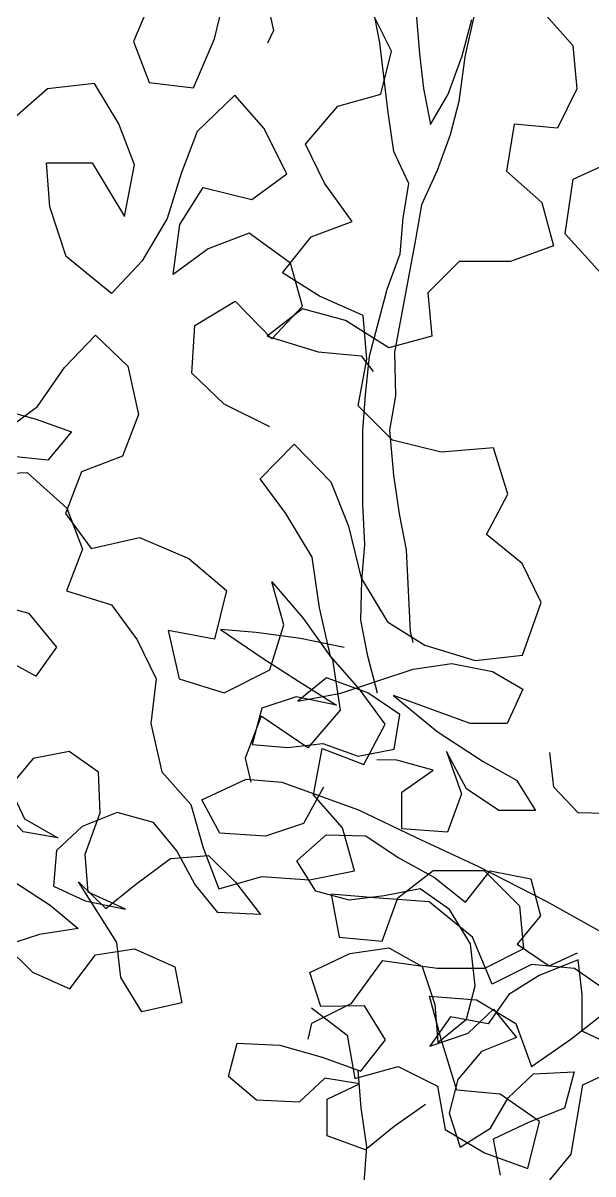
# Model space of a CAD drawing. Header units: millimetres. Extents: x 2622 to 2811, y 687 to 801.
# Drawn here: x 2711.1053 to 2711.2798, y 773.2859 to 773.6384 of the extents above; entities that cross this region are included whole.
import ezdxf

# ---------------------------------------------------------------- set-up
doc = ezdxf.new("R2010")
doc.units = ezdxf.units.MM
doc.layers.add('CHIOMA', color=94, linetype='Continuous')
doc.layers.add('tronco', color=36, linetype='Continuous')

msp = doc.modelspace()

# ---------------------------------------------------------------- linework, layer by layer
at = {"layer": 'CHIOMA'}
for p, q in [((2711.16394, 773.63364), (2711.16761, 773.6485)), ((2711.17873, 773.651), (2711.18207, 773.63617)), ((2711.14555, 773.64782), (2711.1392, 773.63275)), ((2711.21816, 773.62987), (2711.21112, 773.64387)), ((2711.26411, 773.64235), (2711.27373, 773.63154)), ((2711.18207, 773.63617), (2711.18023, 773.63225)), ((2711.1392, 773.63275), (2711.14398, 773.62019)), ((2711.15759, 773.61858), (2711.16394, 773.63364)), ((2711.27373, 773.63154), (2711.27495, 773.61832)), ((2711.2149, 773.61667), (2711.21816, 773.62987)), ((2711.12728, 773.61994), (2711.11285, 773.61825)), ((2711.13473, 773.60759), (2711.12728, 773.61994)), ((2711.14398, 773.62019), (2711.15759, 773.61858)), ((2711.11285, 773.61825), (2711.10278, 773.60936)), ((2711.17017, 773.61635), (2711.15865, 773.60518)), ((2711.17906, 773.60627), (2711.17017, 773.61635)), ((2711.20172, 773.61293), (2711.2149, 773.61667)), ((2711.27495, 773.61832), (2711.26895, 773.60629)), ((2711.19185, 773.60136), (2711.20172, 773.61293)), ((2711.13951, 773.59503), (2711.13473, 773.60759)), ((2711.18611, 773.59227), (2711.17906, 773.60627)), ((2711.25572, 773.60748), (2711.25333, 773.59306)), ((2711.26895, 773.60629), (2711.25572, 773.60748)), ((2711.15865, 773.60518), (2711.15374, 773.59239)), ((2711.19766, 773.58941), (2711.19185, 773.60136)), ((2711.1125, 773.59558), (2711.12652, 773.59561)), ((2711.11357, 773.58218), (2711.1125, 773.59558)), ((2711.12652, 773.59561), (2711.13646, 773.57915)), ((2711.27377, 773.59067), (2711.28699, 773.59669)), ((2711.13646, 773.57915), (2711.13951, 773.59503)), ((2711.15374, 773.59239), (2711.14945, 773.57857)), ((2711.17541, 773.58441), (2711.18611, 773.59227)), ((2711.25333, 773.59306), (2711.26416, 773.58345)), ((2711.15337, 773.57672), (2711.16055, 773.58808)), ((2711.16055, 773.58808), (2711.17541, 773.58441)), ((2711.20614, 773.57769), (2711.19766, 773.58941)), ((2711.27138, 773.57384), (2711.27377, 773.59067)), ((2711.11856, 773.56694), (2711.11357, 773.58218)), ((2711.26416, 773.58345), (2711.26778, 773.57023)), ((2711.14945, 773.57857), (2711.14186, 773.56556)), ((2711.19358, 773.57291), (2711.20614, 773.57769)), ((2711.15135, 773.56146), (2711.15337, 773.57672)), ((2711.17461, 773.5741), (2711.16205, 773.56932)), ((2711.18721, 773.56486), (2711.17461, 773.5741)), ((2711.18474, 773.56196), (2711.19358, 773.57291)), ((2711.28221, 773.56183), (2711.27138, 773.57384)), ((2711.1324, 773.55564), (2711.11856, 773.56694)), ((2711.16205, 773.56932), (2711.15135, 773.56146)), ((2711.26778, 773.57023), (2711.25456, 773.56541)), ((2711.14186, 773.56556), (2711.1324, 773.55564)), ((2711.19096, 773.55167), (2711.18721, 773.56486)), ((2711.23893, 773.5654), (2711.22933, 773.55577)), ((2711.25456, 773.56541), (2711.23893, 773.5654)), ((2711.1961, 773.55478), (2711.18474, 773.56196)), ((2711.15799, 773.54581), (2711.17034, 773.55327)), ((2711.17034, 773.55327), (2711.1815, 773.54175)), ((2711.20952, 773.54884), (2711.1961, 773.55478)), ((2711.22933, 773.55577), (2711.23054, 773.54255)), ((2711.19087, 773.55093), (2711.18006, 773.5425)), ((2711.1815, 773.54175), (2711.19096, 773.55167)), ((2711.20409, 773.54733), (2711.19087, 773.55093)), ((2711.157, 773.53117), (2711.15799, 773.54581)), ((2711.21732, 773.53893), (2711.20409, 773.54733)), ((2711.21058, 773.53544), (2711.20952, 773.54884)), ((2711.11803, 773.53292), (2711.12749, 773.54284)), ((2711.12749, 773.54284), (2711.13741, 773.53339)), ((2711.18006, 773.5425), (2711.19569, 773.53771)), ((2711.23054, 773.54255), (2711.21732, 773.53893)), ((2711.19569, 773.53771), (2711.20891, 773.53652)), ((2711.20794, 773.52121), (2711.21058, 773.53544)), ((2711.20891, 773.53652), (2711.21252, 773.53172)), ((2711.10982, 773.52094), (2711.11803, 773.53292)), ((2711.13741, 773.53339), (2711.14075, 773.51855)), ((2711.16692, 773.52172), (2711.157, 773.53117)), ((2711.18095, 773.51475), (2711.16692, 773.52172)), ((2711.21848, 773.51072), (2711.20794, 773.52121)), ((2711.09819, 773.52018), (2711.10937, 773.51715)), ((2711.09912, 773.51308), (2711.10982, 773.52094)), ((2711.14075, 773.51855), (2711.13583, 773.50576)), ((2711.10937, 773.51715), (2711.12021, 773.51321)), ((2711.12021, 773.51321), (2711.11299, 773.50458)), ((2711.23334, 773.50705), (2711.21848, 773.51072)), ((2711.17791, 773.49886), (2711.18839, 773.50941)), ((2711.18839, 773.50941), (2711.19955, 773.49789)), ((2711.24941, 773.50833), (2711.23334, 773.50705)), ((2711.25378, 773.49412), (2711.24941, 773.50833)), ((2711.11299, 773.50458), (2711.10116, 773.50581)), ((2711.13583, 773.50576), (2711.12327, 773.50098)), ((2711.09153, 773.50007), (2711.10657, 773.50073)), ((2711.10657, 773.50073), (2711.11877, 773.48984)), ((2711.12327, 773.50098), (2711.11836, 773.48819)), ((2711.18577, 773.48817), (2711.17791, 773.49886)), ((2711.19955, 773.49789), (2711.20495, 773.4843)), ((2711.24722, 773.48173), (2711.25378, 773.49412)), ((2711.11877, 773.48984), (2711.12354, 773.47728)), ((2711.11836, 773.48819), (2711.12622, 773.47749)), ((2711.19384, 773.47479), (2711.18577, 773.48817)), ((2711.20495, 773.4843), (2711.20891, 773.46844)), ((2711.12622, 773.47749), (2711.14105, 773.48083)), ((2711.14105, 773.48083), (2711.15612, 773.47448)), ((2711.25817, 773.4729), (2711.24722, 773.48173)), ((2711.12354, 773.47728), (2711.11863, 773.46448)), ((2711.15612, 773.47448), (2711.16769, 773.46462)), ((2711.19615, 773.45933), (2711.19384, 773.47479)), ((2711.26397, 773.46096), (2711.25817, 773.4729)), ((2711.20891, 773.46844), (2711.21698, 773.45506)), ((2711.18149, 773.46733), (2711.19101, 773.45623)), ((2711.18524, 773.45415), (2711.18149, 773.46733)), ((2711.11863, 773.46448), (2711.13245, 773.46019)), ((2711.16769, 773.46462), (2711.16402, 773.44976)), ((2711.10718, 773.45759), (2711.09691, 773.46029)), ((2711.11574, 773.44732), (2711.10718, 773.45759)), ((2711.13245, 773.46019), (2711.14031, 773.44949)), ((2711.19949, 773.4445), (2711.19615, 773.45933)), ((2711.25824, 773.44486), (2711.26397, 773.46096)), ((2711.18095, 773.44033), (2711.18524, 773.45415)), ((2711.19101, 773.45623), (2711.20011, 773.44347)), ((2711.21087, 773.44451), (2711.20873, 773.45551)), ((2711.21698, 773.45506), (2711.22834, 773.44788)), ((2711.14979, 773.45241), (2711.15313, 773.43757)), ((2711.16402, 773.44976), (2711.14979, 773.45241)), ((2711.16577, 773.45269), (2711.17892, 773.44383)), ((2711.17669, 773.4518), (2711.16577, 773.45269)), ((2711.19033, 773.44992), (2711.17669, 773.4518)), ((2711.22385, 773.45207), (2711.22467, 773.44871)), ((2711.10942, 773.43836), (2711.11574, 773.44732)), ((2711.14031, 773.44949), (2711.14612, 773.43755)), ((2711.20364, 773.44713), (2711.19033, 773.44992)), ((2711.22834, 773.44788), (2711.24381, 773.44318)), ((2711.09832, 773.44444), (2711.10942, 773.43836)), ((2711.17892, 773.44383), (2711.18968, 773.43685)), ((2711.20838, 773.43442), (2711.19949, 773.4445)), ((2711.21392, 773.43317), (2711.21087, 773.44451)), ((2711.24381, 773.44318), (2711.25824, 773.44486)), ((2711.16695, 773.43328), (2711.18095, 773.44033)), ((2711.20011, 773.44347), (2711.20242, 773.42802)), ((2711.21433, 773.43711), (2711.22476, 773.44049)), ((2711.22476, 773.44049), (2711.23667, 773.4423)), ((2711.23667, 773.4423), (2711.24908, 773.43985)), ((2711.14612, 773.43755), (2711.14451, 773.42394)), ((2711.15313, 773.43757), (2711.16695, 773.43328)), ((2711.19823, 773.43784), (2711.18952, 773.43077)), ((2711.18968, 773.43685), (2711.20135, 773.42955)), ((2711.21088, 773.43325), (2711.19823, 773.43784)), ((2711.20267, 773.43316), (2711.21433, 773.43711)), ((2711.24908, 773.43985), (2711.25837, 773.43443)), ((2711.18952, 773.43077), (2711.20267, 773.43316)), ((2711.21624, 773.42372), (2711.20838, 773.43442)), ((2711.22074, 773.4266), (2711.21088, 773.43325)), ((2711.25837, 773.43443), (2711.25353, 773.42391)), ((2711.18895, 773.43201), (2711.17851, 773.42863)), ((2711.20135, 773.42955), (2711.18895, 773.43201)), ((2711.21877, 773.43243), (2711.23217, 773.42143)), ((2711.24227, 773.42391), (2711.21877, 773.43243)), ((2711.17831, 773.4261), (2711.17339, 773.4133)), ((2711.17851, 773.42863), (2711.17548, 773.41746)), ((2711.19256, 773.41645), (2711.17831, 773.4261)), ((2711.20242, 773.42802), (2711.19256, 773.41645)), ((2711.21894, 773.416), (2711.22074, 773.4266)), ((2711.14451, 773.42394), (2711.14784, 773.40911)), ((2711.20968, 773.41134), (2711.21624, 773.42372)), ((2711.25353, 773.42391), (2711.24227, 773.42391)), ((2711.23217, 773.42143), (2711.24622, 773.41224)), ((2711.11945, 773.41528), (2711.10844, 773.41314)), ((2711.12841, 773.40896), (2711.11945, 773.41528)), ((2711.17548, 773.41746), (2711.18641, 773.41656)), ((2711.18641, 773.41656), (2711.19709, 773.4178)), ((2711.19425, 773.40202), (2711.19689, 773.41625)), ((2711.19689, 773.41625), (2711.20968, 773.41134)), ((2711.19709, 773.4178), (2711.20794, 773.41386)), ((2711.20794, 773.41386), (2711.21894, 773.416)), ((2711.10844, 773.41314), (2711.10122, 773.40451)), ((2711.17339, 773.4133), (2711.17506, 773.40589)), ((2711.21977, 773.41264), (2711.21369, 773.4128)), ((2711.23094, 773.4096), (2711.21977, 773.41264)), ((2711.23505, 773.41527), (2711.23957, 773.40238)), ((2711.24113, 773.40386), (2711.23505, 773.41527)), ((2711.24622, 773.41224), (2711.25641, 773.4065)), ((2711.26791, 773.40437), (2711.26668, 773.41505)), ((2711.12899, 773.39648), (2711.12841, 773.40896)), ((2711.14784, 773.40911), (2711.15673, 773.39903)), ((2711.22133, 773.40286), (2711.23094, 773.4096)), ((2711.16013, 773.40052), (2711.17368, 773.40686)), ((2711.17368, 773.40686), (2711.18461, 773.40596)), ((2711.18461, 773.40596), (2711.20811, 773.39743)), ((2711.25641, 773.4065), (2711.26225, 773.39722)), ((2711.10122, 773.40451), (2711.10583, 773.39466)), ((2711.19734, 773.40441), (2711.19127, 773.39331)), ((2711.20314, 773.39194), (2711.19425, 773.40202)), ((2711.22134, 773.3916), (2711.22133, 773.40286)), ((2711.23957, 773.40238), (2711.23531, 773.39063)), ((2711.251, 773.39721), (2711.24113, 773.40386)), ((2711.27531, 773.39657), (2711.26791, 773.40437)), ((2711.10542, 773.39071), (2711.09802, 773.39851)), ((2711.15673, 773.39903), (2711.16048, 773.38585)), ((2711.16564, 773.39034), (2711.16013, 773.40052)), ((2711.10583, 773.39466), (2711.11602, 773.38891)), ((2711.13417, 773.39664), (2711.12341, 773.39237)), ((2711.1244, 773.38382), (2711.12899, 773.39648)), ((2711.14534, 773.39361), (2711.13417, 773.39664)), ((2711.20811, 773.39743), (2711.22553, 773.38906)), ((2711.26225, 773.39722), (2711.251, 773.39721)), ((2711.28747, 773.39625), (2711.27531, 773.39657)), ((2711.11602, 773.38891), (2711.10542, 773.39071)), ((2711.12341, 773.39237), (2711.11561, 773.38497)), ((2711.15242, 773.38491), (2711.14534, 773.39361)), ((2711.19127, 773.39331), (2711.17961, 773.38936)), ((2711.20688, 773.37876), (2711.20314, 773.39194)), ((2711.23531, 773.39063), (2711.22134, 773.3916)), ((2711.17961, 773.38936), (2711.16564, 773.39034)), ((2711.18914, 773.38181), (2711.19817, 773.38978)), ((2711.19817, 773.38978), (2711.21033, 773.38946)), ((2711.21033, 773.38946), (2711.2202, 773.38281)), ((2711.22553, 773.38906), (2711.24476, 773.38004)), ((2711.11561, 773.38497), (2711.11471, 773.37404)), ((2711.12531, 773.37224), (2711.1244, 773.38382)), ((2711.15793, 773.37472), (2711.15242, 773.38491)), ((2711.16048, 773.38585), (2711.16526, 773.37329)), ((2711.13936, 773.3743), (2711.15053, 773.38252)), ((2711.15053, 773.38252), (2711.16211, 773.38343)), ((2711.16211, 773.38343), (2711.17041, 773.37531)), ((2711.19498, 773.37253), (2711.18914, 773.38181)), ((2711.2202, 773.38281), (2711.23129, 773.37674)), ((2711.24476, 773.38004), (2711.26547, 773.36945)), ((2711.16526, 773.37329), (2711.17844, 773.37703)), ((2711.17844, 773.37703), (2711.19308, 773.37604)), ((2711.19308, 773.37604), (2711.20688, 773.37876)), ((2711.22012, 773.37046), (2711.23093, 773.37889)), ((2711.23093, 773.37889), (2711.24656, 773.3789)), ((2711.23129, 773.37674), (2711.24083, 773.36919)), ((2711.24083, 773.36919), (2711.24838, 773.37872)), ((2711.24656, 773.3789), (2711.25739, 773.36809)), ((2711.24838, 773.37872), (2711.26078, 773.37627)), ((2711.10288, 773.37526), (2711.11365, 773.36829)), ((2711.11471, 773.37404), (2711.12433, 773.36953)), ((2711.12235, 773.37536), (2711.13066, 773.36723)), ((2711.13403, 773.3568), (2711.12235, 773.37536)), ((2711.13066, 773.36723), (2711.13936, 773.3743)), ((2711.165, 773.36602), (2711.15793, 773.37472)), ((2711.17041, 773.37531), (2711.17806, 773.36537)), ((2711.22694, 773.37321), (2711.21593, 773.37106)), ((2711.2359, 773.36688), (2711.22694, 773.37321)), ((2711.26078, 773.37627), (2711.26383, 773.36493)), ((2711.12433, 773.36953), (2711.13674, 773.36707)), ((2711.13674, 773.36707), (2711.12531, 773.37224)), ((2711.20525, 773.36982), (2711.19498, 773.37253)), ((2711.19969, 773.37165), (2711.2021, 773.35843)), ((2711.21291, 773.37046), (2711.19969, 773.37165)), ((2711.21593, 773.37106), (2711.20525, 773.36982)), ((2711.22974, 773.36927), (2711.21291, 773.37046)), ((2711.21533, 773.35724), (2711.22012, 773.37046)), ((2711.11365, 773.36829), (2711.12228, 773.36106)), ((2711.17806, 773.36537), (2711.165, 773.36602)), ((2711.24297, 773.35846), (2711.22974, 773.36927)), ((2711.24231, 773.35637), (2711.2359, 773.36688)), ((2711.25739, 773.36809), (2711.2586, 773.35487)), ((2711.26383, 773.36493), (2711.25661, 773.3563)), ((2711.11037, 773.35925), (2711.09994, 773.35587)), ((2711.12228, 773.36106), (2711.11037, 773.35925)), ((2711.09994, 773.35587), (2711.10824, 773.34775)), ((2711.13527, 773.34612), (2711.13403, 773.3568)), ((2711.2021, 773.35843), (2711.21533, 773.35724)), ((2711.2438, 773.34356), (2711.24231, 773.35637)), ((2711.249, 773.34405), (2711.24297, 773.35846)), ((2711.25661, 773.3563), (2711.26647, 773.34965)), ((2711.11966, 773.34258), (2711.12754, 773.35302)), ((2711.12754, 773.35302), (2711.13945, 773.35483)), ((2711.13945, 773.35483), (2711.15178, 773.34933)), ((2711.19311, 773.34763), (2711.20543, 773.35339)), ((2711.20543, 773.35339), (2711.21734, 773.35521)), ((2711.21734, 773.35521), (2711.22753, 773.34946)), ((2711.2586, 773.35487), (2711.24659, 773.34885)), ((2711.26647, 773.34965), (2711.27509, 773.35368)), ((2711.15178, 773.34933), (2711.15392, 773.33833)), ((2711.21533, 773.35123), (2711.20573, 773.338)), ((2711.23216, 773.34884), (2711.21533, 773.35123)), ((2711.22753, 773.34946), (2711.23148, 773.3378)), ((2711.24659, 773.34885), (2711.23216, 773.34884)), ((2711.26101, 773.35007), (2711.249, 773.34405)), ((2711.27423, 773.34888), (2711.26101, 773.35007)), ((2711.27534, 773.35155), (2711.26335, 773.34669)), ((2711.28626, 773.34047), (2711.27423, 773.34888)), ((2711.27658, 773.34087), (2711.27534, 773.35155)), ((2711.10824, 773.34775), (2711.11966, 773.34258)), ((2711.14168, 773.33561), (2711.13527, 773.34612)), ((2711.19648, 773.3372), (2711.19311, 773.34763)), ((2711.26335, 773.34669), (2711.25407, 773.34085)), ((2711.24109, 773.33329), (2711.2438, 773.34356)), ((2711.15392, 773.33833), (2711.14168, 773.33561)), ((2711.20573, 773.338), (2711.19372, 773.33198)), ((2711.22977, 773.34042), (2711.24419, 773.33923)), ((2711.23339, 773.3272), (2711.22977, 773.34042)), ((2711.23148, 773.3378), (2711.23239, 773.32622)), ((2711.24419, 773.33923), (2711.25622, 773.33203)), ((2711.25407, 773.34085), (2711.24775, 773.33189)), ((2711.27659, 773.32961), (2711.27658, 773.34087)), ((2711.19371, 773.33678), (2711.20454, 773.32838)), ((2711.20987, 773.33746), (2711.19648, 773.3372)), ((2711.21629, 773.32695), (2711.20987, 773.33746)), ((2711.24159, 773.32901), (2711.24939, 773.33641)), ((2711.24939, 773.33641), (2711.25646, 773.32771)), ((2711.27305, 773.32724), (2711.28386, 773.33566)), ((2711.19372, 773.33198), (2711.19252, 773.32717)), ((2711.23625, 773.33402), (2711.22993, 773.32506)), ((2711.23239, 773.32622), (2711.24109, 773.33329)), ((2711.24775, 773.33189), (2711.23625, 773.33402)), ((2711.25622, 773.33203), (2711.26104, 773.31881)), ((2711.20454, 773.32838), (2711.20695, 773.31516)), ((2711.22993, 773.32506), (2711.24159, 773.32901)), ((2711.23821, 773.31158), (2711.23339, 773.3272)), ((2711.25646, 773.32771), (2711.2457, 773.32343)), ((2711.26104, 773.31881), (2711.27305, 773.32724)), ((2711.2862, 773.3251), (2711.27659, 773.32961)), ((2711.16823, 773.31574), (2711.17094, 773.32601)), ((2711.17094, 773.32601), (2711.184, 773.32536)), ((2711.184, 773.32536), (2711.19698, 773.32168)), ((2711.20873, 773.31741), (2711.21629, 773.32695)), ((2711.19698, 773.32168), (2711.20873, 773.31741)), ((2711.2457, 773.32343), (2711.23848, 773.3148)), ((2711.20695, 773.31516), (2711.22017, 773.31878)), ((2711.20783, 773.31774), (2711.20874, 773.30615)), ((2711.22017, 773.31878), (2711.2322, 773.31278)), ((2711.25384, 773.30922), (2711.26164, 773.31662)), ((2711.26164, 773.31662), (2711.27413, 773.3172)), ((2711.27413, 773.3172), (2711.2711, 773.30603)), ((2711.27676, 773.31318), (2711.28662, 773.31779)), ((2711.17686, 773.30852), (2711.16823, 773.31574)), ((2711.19773, 773.31527), (2711.18993, 773.30787)), ((2711.20833, 773.31347), (2711.19773, 773.31527)), ((2711.19847, 773.30886), (2711.20833, 773.31347)), ((2711.23848, 773.3148), (2711.23577, 773.30453)), ((2711.27316, 773.29198), (2711.27676, 773.31318)), ((2711.2322, 773.31278), (2711.23461, 773.29956)), ((2711.25143, 773.31039), (2711.23821, 773.31158)), ((2711.26346, 773.30199), (2711.25143, 773.31039)), ((2711.18993, 773.30787), (2711.17686, 773.30852)), ((2711.19848, 773.2976), (2711.19847, 773.30886)), ((2711.20874, 773.30615), (2711.21056, 773.29424)), ((2711.22854, 773.30715), (2711.21893, 773.30041)), ((2711.24843, 773.29994), (2711.25384, 773.30922)), ((2711.2711, 773.30603), (2711.26034, 773.30175)), ((2711.23577, 773.30453), (2711.23915, 773.2941)), ((2711.21893, 773.30041), (2711.21023, 773.29334)), ((2711.23461, 773.29956), (2711.24664, 773.29236)), ((2711.23915, 773.2941), (2711.24843, 773.29994)), ((2711.26034, 773.30175), (2711.24925, 773.29657)), ((2711.25987, 773.28756), (2711.26346, 773.30199)), ((2711.21023, 773.29334), (2711.19848, 773.2976)), ((2711.24925, 773.29657), (2711.25139, 773.28556)), ((2711.21056, 773.29424), (2711.20966, 773.28332)), ((2711.24664, 773.29236), (2711.25987, 773.28756)), ((2711.26405, 773.28097), (2711.27316, 773.29198))]:
    msp.add_line(p, q, dxfattribs=at)
at = {"layer": 'tronco'}
for p, q in [((2711.22396, 773.66379), (2711.2267, 773.62904)), ((2711.21462, 773.6324), (2711.21248, 773.64341)), ((2711.24378, 773.64228), (2711.24066, 773.62806)), ((2711.23976, 773.62839), (2711.24279, 773.63956)), ((2711.2171, 773.61104), (2711.21462, 773.6324)), ((2711.2267, 773.62904), (2711.22794, 773.61836)), ((2711.2355, 773.61664), (2711.23976, 773.62839)), ((2711.24066, 773.62806), (2711.23878, 773.61442)), ((2711.22794, 773.61836), (2711.23008, 773.60735)), ((2711.23008, 773.60735), (2711.2355, 773.61664)), ((2711.23878, 773.61442), (2711.23608, 773.60415)), ((2711.21891, 773.59913), (2711.2171, 773.61104)), ((2711.23608, 773.60415), (2711.23214, 773.5933)), ((2711.22352, 773.58927), (2711.21891, 773.59913)), ((2711.23214, 773.5933), (2711.2273, 773.58279)), ((2711.22172, 773.57867), (2711.22352, 773.58927)), ((2711.2273, 773.58279), (2711.2255, 773.57219)), ((2711.22082, 773.56775), (2711.22172, 773.57867)), ((2711.2255, 773.57219), (2711.21911, 773.53768)), ((2711.21688, 773.5569), (2711.22082, 773.56775)), ((2711.21147, 773.53636), (2711.21688, 773.5569)), ((2711.21025, 773.52453), (2711.21147, 773.53636)), ((2711.21911, 773.53768), (2711.21937, 773.52429)), ((2711.20935, 773.5136), (2711.21025, 773.52453)), ((2711.21937, 773.52429), (2711.21757, 773.51369)), ((2711.20937, 773.49109), (2711.20935, 773.5136)), ((2711.21757, 773.51369), (2711.21873, 773.49997)), ((2711.21873, 773.49997), (2711.22054, 773.48806)), ((2711.20995, 773.4786), (2711.20937, 773.49109)), ((2711.22054, 773.48806), (2711.22268, 773.47705)), ((2711.20905, 773.46767), (2711.20995, 773.4786)), ((2711.22268, 773.47705), (2711.22385, 773.45207)), ((2711.20873, 773.45551), (2711.20905, 773.46767)), ((2711.26547, 773.36945), (2711.28676, 773.35763))]:
    msp.add_line(p, q, dxfattribs=at)

doc.saveas('drawing.dxf')
